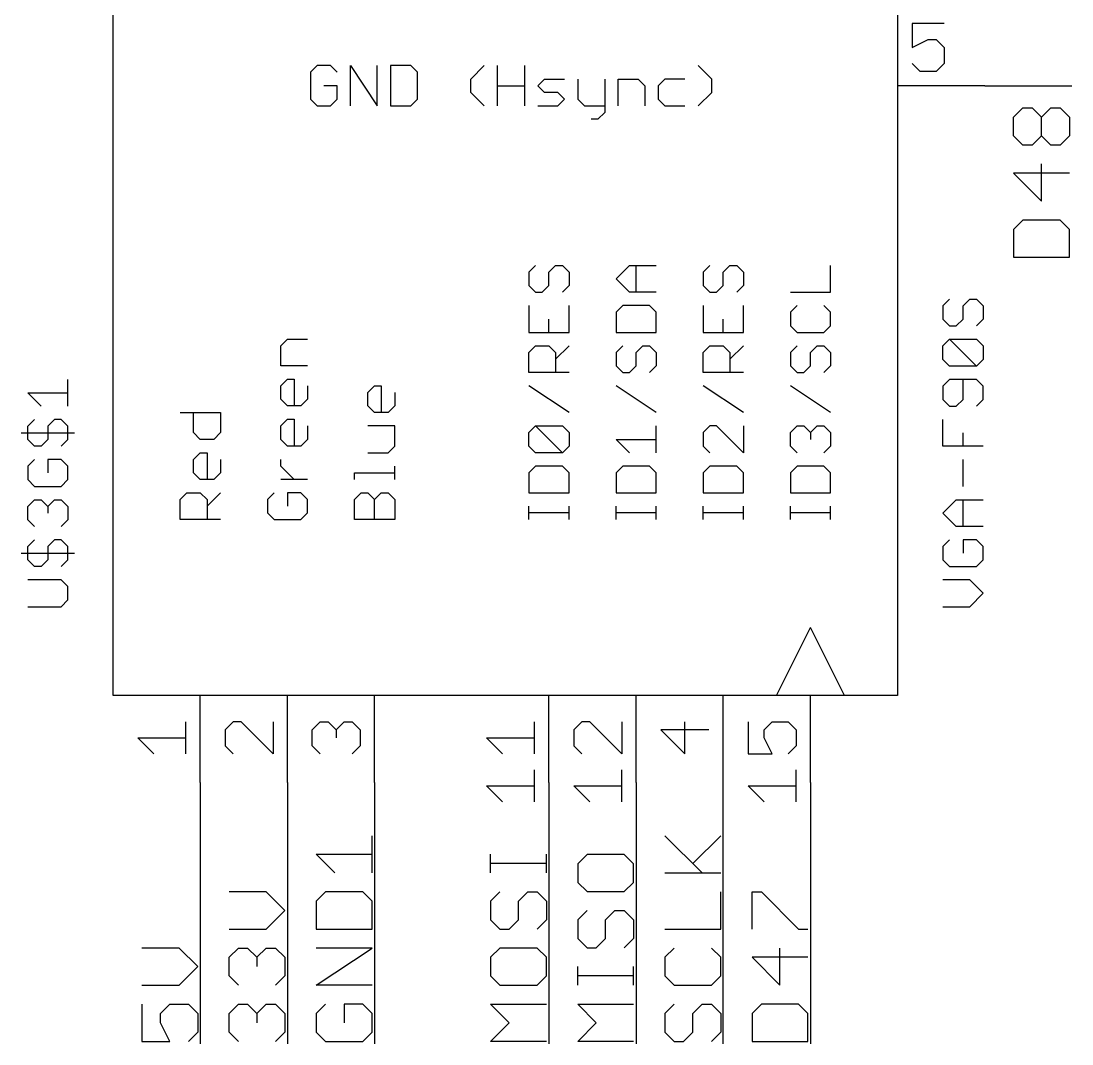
# Model space of a CAD drawing. Extents: x -22 to 134, y -4 to 205.
# Drawn here: x -7.77 to 22.86, y 99.06 to 128.89 of the extents above; entities that cross this region are included whole.
import ezdxf

# ---------------------------------------------------------------- set-up
doc = ezdxf.new("R2010")
doc.units = 0
for name, color, linetype in [('91', 82, 'CONTINUOUS'), ('94', 22, 'CONTINUOUS'), ('95', 253, 'CONTINUOUS'), ('96', 253, 'CONTINUOUS')]:
    doc.layers.add(name, color=color, linetype=linetype)

msp = doc.modelspace()

# ---------------------------------------------------------------- linework, layer by layer
at = {"layer": '91'}
for p, q in [((20.32, 127), (22.86, 127)), ((-2.54, 106.68), (-2.54, 99.06)), ((0, 106.68), (0, 99.06)), ((2.54, 106.68), (2.54, 99.06)), ((7.62, 106.68), (7.62, 99.06)), ((10.16, 106.68), (10.16, 99.06)), ((12.7, 99.06), (12.7, 106.68)), ((15.24, 106.68), (15.24, 99.06))]:
    msp.add_line(p, q, dxfattribs=at)
at = {"layer": '94'}
for p, q in [((-5.08, 109.22), (-5.08, 149.86)), ((17.78, 149.86), (17.78, 109.22)), ((0.8619, 127.5852), (0.667, 127.3903)), ((1.2517, 127.5852), (0.8619, 127.5852)), ((1.4466, 127.3903), (1.2517, 127.5852)), ((1.8364, 126.4158), (1.8364, 127.5852)), ((1.8364, 127.5852), (2.616, 126.4158)), ((2.616, 126.4158), (2.616, 127.5852)), ((3.0058, 127.5852), (3.0058, 126.4158)), ((3.5905, 127.5852), (3.0058, 127.5852)), ((3.7854, 127.3903), (3.5905, 127.5852)), ((5.3446, 127.1954), (5.7344, 127.5852)), ((6.1242, 126.4158), (6.1242, 127.5852)), ((6.9038, 127.5852), (6.9038, 126.4158)), ((12.361, 127.1954), (11.9712, 127.5852)), ((0.667, 127.3903), (0.667, 126.6107)), ((3.7854, 126.6107), (3.7854, 127.3903)), ((5.3446, 126.8056), (5.3446, 127.1954)), ((7.2936, 127.0005), (7.4885, 127.1954)), ((7.4885, 127.1954), (8.0732, 127.1954)), ((8.463, 127.1954), (8.463, 126.6107)), ((9.2426, 127.1954), (9.2426, 126.2209)), ((9.6324, 126.4158), (9.6324, 127.1954)), ((9.6324, 127.1954), (10.2171, 127.1954)), ((10.2171, 127.1954), (10.412, 127.0005)), ((10.9967, 127.1954), (10.8018, 127.0005)), ((11.5814, 127.1954), (10.9967, 127.1954)), ((12.361, 126.8056), (12.361, 127.1954)), ((1.4466, 127.0005), (1.0568, 127.0005)), ((1.4466, 126.6107), (1.4466, 127.0005)), ((5.7344, 126.4158), (5.3446, 126.8056)), ((6.1242, 127.0005), (6.9038, 127.0005)), ((7.4885, 126.8056), (7.2936, 127.0005)), ((7.8783, 126.8056), (7.4885, 126.8056)), ((8.0732, 126.6107), (7.8783, 126.8056)), ((10.412, 127.0005), (10.412, 126.4158)), ((10.8018, 127.0005), (10.8018, 126.6107)), ((11.9712, 126.4158), (12.361, 126.8056)), ((20.32, 127), (17.78, 127)), ((0.667, 126.6107), (0.8619, 126.4158)), ((1.2517, 126.4158), (1.4466, 126.6107)), ((3.5905, 126.4158), (3.7854, 126.6107)), ((7.8783, 126.4158), (8.0732, 126.6107)), ((8.463, 126.6107), (8.6579, 126.4158)), ((10.8018, 126.6107), (10.9967, 126.4158)), ((0.8619, 126.4158), (1.2517, 126.4158)), ((3.0058, 126.4158), (3.5905, 126.4158)), ((7.2936, 126.4158), (7.8783, 126.4158)), ((8.6579, 126.4158), (9.2426, 126.4158)), ((9.2426, 126.2209), (9.0477, 126.026)), ((10.9967, 126.4158), (11.5814, 126.4158)), ((9.0477, 126.026), (8.8528, 126.026)), ((7.2297, 121.757), (7.0348, 121.5621)), ((7.6195, 121.5621), (7.8144, 121.757)), ((7.8144, 121.757), (8.0093, 121.757)), ((8.0093, 121.757), (8.2042, 121.5621)), ((9.5748, 121.3672), (9.9646, 121.757)), ((9.9646, 121.757), (10.7442, 121.757)), ((10.1595, 120.9774), (10.1595, 121.757)), ((12.3097, 121.757), (12.1148, 121.5621)), ((12.6995, 121.5621), (12.8944, 121.757)), ((12.8944, 121.757), (13.0893, 121.757)), ((13.0893, 121.757), (13.2842, 121.5621)), ((15.8242, 120.9774), (15.8242, 121.757)), ((7.0348, 121.5621), (7.0348, 121.1723)), ((7.6195, 121.1723), (7.6195, 121.5621)), ((8.2042, 121.5621), (8.2042, 121.1723)), ((9.9646, 120.9774), (9.5748, 121.3672)), ((12.1148, 121.5621), (12.1148, 121.1723)), ((12.6995, 121.1723), (12.6995, 121.5621)), ((13.2842, 121.5621), (13.2842, 121.1723)), ((7.0348, 121.1723), (7.2297, 120.9774)), ((7.2297, 120.9774), (7.4246, 120.9774)), ((7.4246, 120.9774), (7.6195, 121.1723)), ((8.2042, 121.1723), (8.0093, 120.9774)), ((10.7442, 120.9774), (9.9646, 120.9774)), ((12.1148, 121.1723), (12.3097, 120.9774)), ((12.3097, 120.9774), (12.5046, 120.9774)), ((12.5046, 120.9774), (12.6995, 121.1723)), ((13.2842, 121.1723), (13.0893, 120.9774)), ((14.6548, 120.9774), (15.8242, 120.9774)), ((7.0348, 120.5876), (7.0348, 119.808)), ((8.2042, 119.808), (8.2042, 120.5876)), ((9.7697, 120.5876), (9.5748, 120.3927)), ((9.5748, 120.3927), (9.5748, 119.808)), ((10.5493, 120.5876), (9.7697, 120.5876)), ((10.7442, 120.3927), (10.5493, 120.5876)), ((10.7442, 119.808), (10.7442, 120.3927)), ((12.1148, 120.5876), (12.1148, 119.808)), ((13.2842, 119.808), (13.2842, 120.5876)), ((14.8497, 120.5876), (14.6548, 120.3927)), ((14.6548, 120.3927), (14.6548, 120.0029)), ((15.8242, 120.3927), (15.6293, 120.5876)), ((15.8242, 120.0029), (15.8242, 120.3927)), ((7.6195, 119.808), (7.6195, 120.1978)), ((12.6995, 119.808), (12.6995, 120.1978)), ((7.0348, 119.808), (8.2042, 119.808)), ((9.5748, 119.808), (10.7442, 119.808)), ((12.1148, 119.808), (13.2842, 119.808)), ((14.6548, 120.0029), (14.8497, 119.808)), ((14.8497, 119.808), (15.6293, 119.808)), ((15.6293, 119.808), (15.8242, 120.0029)), ((-0.1954, 119.4182), (-0.0005, 119.6131)), ((-0.0005, 119.6131), (0.5842, 119.6131)), ((-0.1954, 118.8335), (-0.1954, 119.4182)), ((7.0348, 119.2233), (7.2297, 119.4182)), ((7.0348, 118.6386), (7.0348, 119.2233)), ((7.2297, 119.4182), (7.6195, 119.4182)), ((7.6195, 119.4182), (7.8144, 119.2233)), ((7.8144, 119.0284), (8.2042, 119.4182)), ((7.8144, 119.2233), (7.8144, 118.6386)), ((9.7697, 119.4182), (9.5748, 119.2233)), ((9.5748, 119.2233), (9.5748, 118.8335)), ((10.1595, 119.2233), (10.3544, 119.4182)), ((10.1595, 118.8335), (10.1595, 119.2233)), ((10.3544, 119.4182), (10.5493, 119.4182)), ((10.5493, 119.4182), (10.7442, 119.2233)), ((10.7442, 119.2233), (10.7442, 118.8335)), ((12.1148, 119.2233), (12.3097, 119.4182)), ((12.1148, 118.6386), (12.1148, 119.2233)), ((12.3097, 119.4182), (12.6995, 119.4182)), ((12.6995, 119.4182), (12.8944, 119.2233)), ((12.8944, 119.0284), (13.2842, 119.4182)), ((12.8944, 119.2233), (12.8944, 118.6386)), ((14.8497, 119.4182), (14.6548, 119.2233)), ((14.6548, 119.2233), (14.6548, 118.8335)), ((15.2395, 119.2233), (15.4344, 119.4182)), ((15.2395, 118.8335), (15.2395, 119.2233)), ((15.4344, 119.4182), (15.6293, 119.4182)), ((15.6293, 119.4182), (15.8242, 119.2233)), ((15.8242, 119.2233), (15.8242, 118.8335)), ((0.5842, 118.8335), (-0.1954, 118.8335)), ((9.5748, 118.8335), (9.7697, 118.6386)), ((9.9646, 118.6386), (10.1595, 118.8335)), ((10.7442, 118.8335), (10.5493, 118.6386)), ((14.6548, 118.8335), (14.8497, 118.6386)), ((15.0446, 118.6386), (15.2395, 118.8335)), ((15.8242, 118.8335), (15.6293, 118.6386)), ((8.2042, 118.6386), (7.0348, 118.6386)), ((9.7697, 118.6386), (9.9646, 118.6386)), ((13.2842, 118.6386), (12.1148, 118.6386)), ((14.8497, 118.6386), (15.0446, 118.6386)), ((-0.1954, 118.2488), (-0.0005, 118.4437)), ((-0.1954, 117.859), (-0.1954, 118.2488)), ((-0.0005, 118.4437), (0.1944, 118.4437)), ((0.1944, 118.4437), (0.1944, 117.6641)), ((0.5842, 118.2488), (0.5842, 117.859)), ((2.3446, 118.0539), (2.5395, 118.2488)), ((2.5395, 118.2488), (2.7344, 118.2488)), ((2.7344, 118.2488), (2.7344, 117.4692)), ((8.2042, 117.4692), (7.0348, 118.2488)), ((10.7442, 117.4692), (9.5748, 118.2488)), ((13.2842, 117.4692), (12.1148, 118.2488)), ((15.8242, 117.4692), (14.6548, 118.2488)), ((2.3446, 117.6641), (2.3446, 118.0539)), ((3.1242, 118.0539), (3.1242, 117.6641)), ((-0.0005, 117.6641), (-0.1954, 117.859)), ((0.3893, 117.6641), (-0.0005, 117.6641)), ((0.5842, 117.859), (0.3893, 117.6641)), ((2.5395, 117.4692), (2.3446, 117.6641)), ((3.1242, 117.6641), (2.9293, 117.4692)), ((-3.1252, 117.4692), (-1.9558, 117.4692)), ((-2.7354, 116.8845), (-2.7354, 117.4692)), ((-1.9558, 117.4692), (-1.9558, 116.8845)), ((2.9293, 117.4692), (2.5395, 117.4692)), ((-0.1954, 117.0794), (-0.0005, 117.2743)), ((-0.1954, 116.6896), (-0.1954, 117.0794)), ((-0.0005, 117.2743), (0.1944, 117.2743)), ((0.1944, 117.2743), (0.1944, 116.4947)), ((0.5842, 117.0794), (0.5842, 116.6896)), ((3.1242, 117.0794), (2.3446, 117.0794)), ((3.1242, 116.4947), (3.1242, 117.0794)), ((7.0348, 116.8845), (7.2297, 117.0794)), ((7.2297, 117.0794), (8.0093, 117.0794)), ((8.0093, 116.2998), (7.2297, 117.0794)), ((8.0093, 117.0794), (8.2042, 116.8845)), ((10.7442, 116.2998), (10.7442, 117.0794)), ((12.3097, 117.0794), (12.1148, 116.8845)), ((12.5046, 117.0794), (12.3097, 117.0794)), ((13.2842, 116.2998), (12.5046, 117.0794)), ((13.2842, 117.0794), (13.2842, 116.2998)), ((14.6548, 116.8845), (14.8497, 117.0794)), ((14.8497, 117.0794), (15.0446, 117.0794)), ((15.0446, 117.0794), (15.2395, 116.8845)), ((15.2395, 116.8845), (15.4344, 117.0794)), ((15.4344, 117.0794), (15.6293, 117.0794)), ((15.6293, 117.0794), (15.8242, 116.8845)), ((-2.5405, 116.6896), (-2.7354, 116.8845)), ((-2.1507, 116.6896), (-2.5405, 116.6896)), ((-1.9558, 116.8845), (-2.1507, 116.6896)), ((-0.0005, 116.4947), (-0.1954, 116.6896)), ((0.5842, 116.6896), (0.3893, 116.4947)), ((7.0348, 116.4947), (7.0348, 116.8845)), ((8.2042, 116.8845), (8.2042, 116.4947)), ((9.9646, 116.2998), (9.5748, 116.6896)), ((9.5748, 116.6896), (10.7442, 116.6896)), ((12.1148, 116.8845), (12.1148, 116.4947)), ((14.6548, 116.4947), (14.6548, 116.8845)), ((15.2395, 116.8845), (15.2395, 116.6896)), ((15.8242, 116.8845), (15.8242, 116.4947)), ((0.3893, 116.4947), (-0.0005, 116.4947)), ((2.9293, 116.2998), (3.1242, 116.4947)), ((7.2297, 116.2998), (7.0348, 116.4947)), ((8.2042, 116.4947), (8.0093, 116.2998)), ((12.1148, 116.4947), (12.3097, 116.2998)), ((14.8497, 116.2998), (14.6548, 116.4947)), ((15.8242, 116.4947), (15.6293, 116.2998)), ((-2.7354, 116.1049), (-2.5405, 116.2998)), ((-2.7354, 115.7151), (-2.7354, 116.1049)), ((-2.5405, 116.2998), (-2.3456, 116.2998)), ((-2.3456, 116.2998), (-2.3456, 115.5202)), ((-1.9558, 116.1049), (-1.9558, 115.7151)), ((-0.1954, 115.91), (-0.1954, 116.1049)), ((2.3446, 116.2998), (2.9293, 116.2998)), ((8.0093, 116.2998), (7.2297, 116.2998)), ((0.1944, 115.5202), (-0.1954, 115.91)), ((3.1242, 115.5202), (3.1242, 115.91)), ((7.2297, 115.91), (7.0348, 115.7151)), ((8.0093, 115.91), (7.2297, 115.91)), ((8.2042, 115.7151), (8.0093, 115.91)), ((9.7697, 115.91), (9.5748, 115.7151)), ((10.5493, 115.91), (9.7697, 115.91)), ((10.7442, 115.7151), (10.5493, 115.91)), ((12.3097, 115.91), (12.1148, 115.7151)), ((13.0893, 115.91), (12.3097, 115.91)), ((13.2842, 115.7151), (13.0893, 115.91)), ((14.8497, 115.91), (14.6548, 115.7151)), ((15.6293, 115.91), (14.8497, 115.91)), ((15.8242, 115.7151), (15.6293, 115.91)), ((-2.5405, 115.5202), (-2.7354, 115.7151)), ((-2.1507, 115.5202), (-2.5405, 115.5202)), ((-1.9558, 115.7151), (-2.1507, 115.5202)), ((0.5842, 115.5202), (-0.1954, 115.5202)), ((1.9548, 115.5202), (1.9548, 115.7151)), ((1.9548, 115.7151), (3.1242, 115.7151)), ((7.0348, 115.7151), (7.0348, 115.1304)), ((8.2042, 115.1304), (8.2042, 115.7151)), ((9.5748, 115.7151), (9.5748, 115.1304)), ((10.7442, 115.1304), (10.7442, 115.7151)), ((12.1148, 115.7151), (12.1148, 115.1304)), ((13.2842, 115.1304), (13.2842, 115.7151)), ((14.6548, 115.7151), (14.6548, 115.1304)), ((15.8242, 115.1304), (15.8242, 115.7151)), ((-3.1252, 114.9355), (-2.9303, 115.1304)), ((-3.1252, 114.3508), (-3.1252, 114.9355)), ((-2.9303, 115.1304), (-2.5405, 115.1304)), ((-2.5405, 115.1304), (-2.3456, 114.9355)), ((-2.3456, 114.7406), (-1.9558, 115.1304)), ((-2.3456, 114.9355), (-2.3456, 114.3508)), ((-0.3903, 115.1304), (-0.5852, 114.9355)), ((-0.5852, 114.9355), (-0.5852, 114.5457)), ((0.3893, 115.1304), (-0.0005, 115.1304)), ((-0.0005, 115.1304), (-0.0005, 114.7406)), ((0.5842, 114.9355), (0.3893, 115.1304)), ((0.5842, 114.5457), (0.5842, 114.9355)), ((1.9548, 114.9355), (2.1497, 115.1304)), ((1.9548, 114.3508), (1.9548, 114.9355)), ((2.1497, 115.1304), (2.3446, 115.1304)), ((2.3446, 115.1304), (2.5395, 114.9355)), ((2.5395, 114.9355), (2.7344, 115.1304)), ((2.5395, 114.3508), (2.5395, 114.9355)), ((2.7344, 115.1304), (2.9293, 115.1304)), ((2.9293, 115.1304), (3.1242, 114.9355)), ((3.1242, 114.9355), (3.1242, 114.3508)), ((7.0348, 115.1304), (8.2042, 115.1304)), ((9.5748, 115.1304), (10.7442, 115.1304)), ((12.1148, 115.1304), (13.2842, 115.1304)), ((14.6548, 115.1304), (15.8242, 115.1304)), ((-0.5852, 114.5457), (-0.3903, 114.3508)), ((0.3893, 114.3508), (0.5842, 114.5457)), ((7.0348, 114.3508), (7.0348, 114.7406)), ((8.2042, 114.5457), (7.0348, 114.5457)), ((8.2042, 114.3508), (8.2042, 114.7406)), ((9.5748, 114.3508), (9.5748, 114.7406)), ((10.7442, 114.5457), (9.5748, 114.5457)), ((10.7442, 114.3508), (10.7442, 114.7406)), ((12.1148, 114.3508), (12.1148, 114.7406)), ((13.2842, 114.5457), (12.1148, 114.5457)), ((13.2842, 114.3508), (13.2842, 114.7406)), ((14.6548, 114.3508), (14.6548, 114.7406)), ((15.8242, 114.5457), (14.6548, 114.5457)), ((15.8242, 114.3508), (15.8242, 114.7406)), ((-1.9558, 114.3508), (-3.1252, 114.3508)), ((-0.3903, 114.3508), (0.3893, 114.3508)), ((3.1242, 114.3508), (1.9548, 114.3508)), ((14.2494, 109.22), (15.24, 111.2012)), ((16.2306, 109.22), (15.24, 111.2012)), ((17.78, 109.22), (-5.08, 109.22)), ((-2.54, 106.68), (-2.54, 109.22)), ((0, 106.68), (0, 109.22)), ((2.54, 106.68), (2.54, 109.22)), ((7.62, 106.68), (7.62, 109.22)), ((10.16, 106.68), (10.16, 109.22)), ((12.7, 106.68), (12.7, 109.22)), ((15.24, 106.68), (15.24, 109.22))]:
    msp.add_line(p, q, dxfattribs=at)
at = {"layer": '95'}
for p, q in [((19.1312, 128.8173), (18.1991, 128.8173)), ((18.1991, 128.8173), (18.1991, 128.1182)), ((18.1991, 128.1182), (18.6652, 128.3512)), ((18.6652, 128.3512), (18.8982, 128.3512)), ((18.8982, 128.3512), (19.1312, 128.1182)), ((19.1312, 128.1182), (19.1312, 127.6521)), ((18.4321, 127.4191), (18.1991, 127.6521)), ((18.8982, 127.4191), (18.4321, 127.4191)), ((19.1312, 127.6521), (18.8982, 127.4191)), ((21.1568, 126.084), (21.428, 126.3552)), ((21.428, 126.3552), (21.6991, 126.3552)), ((21.6991, 126.3552), (21.9703, 126.084)), ((21.9703, 126.084), (22.2415, 126.3552)), ((22.2415, 126.3552), (22.5126, 126.3552)), ((22.5126, 126.3552), (22.7838, 126.084)), ((21.1568, 125.5417), (21.1568, 126.084)), ((21.9703, 125.5417), (21.9703, 126.084)), ((22.7838, 126.084), (22.7838, 125.5417)), ((21.428, 125.2705), (21.1568, 125.5417)), ((21.6991, 125.2705), (21.428, 125.2705)), ((21.9703, 125.5417), (21.6991, 125.2705)), ((22.2415, 125.2705), (21.9703, 125.5417)), ((22.5126, 125.2705), (22.2415, 125.2705)), ((22.7838, 125.5417), (22.5126, 125.2705)), ((21.9703, 123.6334), (21.9703, 124.718)), ((22.7838, 124.4469), (21.1568, 124.4469)), ((21.1568, 124.4469), (21.9703, 123.6334)), ((21.428, 123.0809), (21.1568, 122.8097)), ((21.1568, 122.8097), (21.1568, 121.9962)), ((22.5126, 123.0809), (21.428, 123.0809)), ((22.7838, 122.8097), (22.5126, 123.0809)), ((22.7838, 121.9962), (22.7838, 122.8097)), ((21.1568, 121.9962), (22.7838, 121.9962)), ((-6.4008, 117.6578), (-6.4008, 118.4374)), ((-7.1804, 117.6578), (-7.5702, 118.0476)), ((-7.5702, 118.0476), (-6.4008, 118.0476)), ((-7.5702, 117.0731), (-7.3753, 117.268)), ((-7.5702, 116.6833), (-7.5702, 117.0731)), ((-6.7906, 117.268), (-6.9855, 117.0731)), ((-6.9855, 117.0731), (-6.9855, 116.6833)), ((-6.5957, 117.268), (-6.7906, 117.268)), ((-6.4008, 117.0731), (-6.5957, 117.268)), ((-6.4008, 116.6833), (-6.4008, 117.0731)), ((-7.7651, 116.8782), (-6.2059, 116.8782)), ((-7.3753, 116.4884), (-7.5702, 116.6833)), ((-6.9855, 116.6833), (-7.1804, 116.4884)), ((-6.5957, 116.4884), (-6.4008, 116.6833)), ((-7.1804, 116.4884), (-7.3753, 116.4884)), ((-7.3753, 116.0986), (-7.5702, 115.9037)), ((-6.5957, 116.0986), (-6.9855, 116.0986)), ((-6.9855, 116.0986), (-6.9855, 115.7088)), ((-6.4008, 115.9037), (-6.5957, 116.0986)), ((-7.5702, 115.9037), (-7.5702, 115.5139)), ((-6.4008, 115.5139), (-6.4008, 115.9037)), ((-7.5702, 115.5139), (-7.3753, 115.319)), ((-6.5957, 115.319), (-6.4008, 115.5139)), ((-7.3753, 115.319), (-6.5957, 115.319)), ((-7.5702, 114.7343), (-7.3753, 114.9292)), ((-7.3753, 114.9292), (-7.1804, 114.9292)), ((-7.1804, 114.9292), (-6.9855, 114.7343)), ((-6.9855, 114.7343), (-6.7906, 114.9292)), ((-6.7906, 114.9292), (-6.5957, 114.9292)), ((-6.5957, 114.9292), (-6.4008, 114.7343)), ((-7.5702, 114.3445), (-7.5702, 114.7343)), ((-6.9855, 114.7343), (-6.9855, 114.5394)), ((-6.4008, 114.7343), (-6.4008, 114.3445)), ((-7.3753, 114.1496), (-7.5702, 114.3445)), ((-6.4008, 114.3445), (-6.5957, 114.1496)), ((-7.5702, 113.5649), (-7.3753, 113.7598)), ((-6.7906, 113.7598), (-6.9855, 113.5649)), ((-6.5957, 113.7598), (-6.7906, 113.7598)), ((-6.4008, 113.5649), (-6.5957, 113.7598)), ((-7.7651, 113.37), (-6.2059, 113.37)), ((-7.5702, 113.1751), (-7.5702, 113.5649)), ((-6.9855, 113.5649), (-6.9855, 113.1751)), ((-6.4008, 113.1751), (-6.4008, 113.5649)), ((-7.3753, 112.9802), (-7.5702, 113.1751)), ((-6.9855, 113.1751), (-7.1804, 112.9802)), ((-6.5957, 112.9802), (-6.4008, 113.1751)), ((-7.1804, 112.9802), (-7.3753, 112.9802)), ((-6.5957, 112.5904), (-7.5702, 112.5904)), ((-6.4008, 112.3955), (-6.5957, 112.5904)), ((-6.4008, 112.0057), (-6.4008, 112.3955)), ((-7.5702, 111.8108), (-6.5957, 111.8108)), ((-6.5957, 111.8108), (-6.4008, 112.0057)), ((-2.9591, 107.5246), (-2.9591, 108.4567)), ((-1.5843, 108.4567), (-1.8173, 108.2237)), ((-1.3512, 108.4567), (-1.5843, 108.4567)), ((-0.4191, 107.5246), (-1.3512, 108.4567)), ((-0.4191, 108.4567), (-0.4191, 107.5246)), ((0.7227, 108.2237), (0.9557, 108.4567)), ((0.9557, 108.4567), (1.1888, 108.4567)), ((1.1888, 108.4567), (1.4218, 108.2237)), ((1.4218, 108.2237), (1.6548, 108.4567)), ((1.6548, 108.4567), (1.8879, 108.4567)), ((1.8879, 108.4567), (2.1209, 108.2237)), ((7.2009, 107.5246), (7.2009, 108.4567)), ((8.5757, 108.4567), (8.3427, 108.2237)), ((8.8088, 108.4567), (8.5757, 108.4567)), ((9.7409, 107.5246), (8.8088, 108.4567)), ((9.7409, 108.4567), (9.7409, 107.5246)), ((11.5818, 107.5246), (11.5818, 108.4567)), ((13.4227, 108.4567), (13.4227, 107.5246)), ((13.8888, 108.2237), (14.1218, 108.4567)), ((14.1218, 108.4567), (14.5879, 108.4567)), ((14.5879, 108.4567), (14.8209, 108.2237)), ((-1.8173, 108.2237), (-1.8173, 107.7577)), ((0.7227, 107.7577), (0.7227, 108.2237)), ((1.4218, 108.2237), (1.4218, 107.9907)), ((2.1209, 108.2237), (2.1209, 107.7577)), ((8.3427, 108.2237), (8.3427, 107.7577)), ((12.2809, 108.2237), (10.8827, 108.2237)), ((10.8827, 108.2237), (11.5818, 107.5246)), ((13.8888, 107.9907), (13.8888, 108.2237)), ((14.8209, 108.2237), (14.8209, 107.7577)), ((-3.8912, 107.5246), (-4.3573, 107.9907)), ((-4.3573, 107.9907), (-2.9591, 107.9907)), ((6.2688, 107.5246), (5.8027, 107.9907)), ((5.8027, 107.9907), (7.2009, 107.9907)), ((14.1218, 107.5246), (13.8888, 107.9907)), ((-1.8173, 107.7577), (-1.5843, 107.5246)), ((0.9557, 107.5246), (0.7227, 107.7577)), ((2.1209, 107.7577), (1.8879, 107.5246)), ((8.3427, 107.7577), (8.5757, 107.5246)), ((13.4227, 107.5246), (14.1218, 107.5246)), ((14.8209, 107.7577), (14.5879, 107.5246)), ((7.2009, 106.1213), (7.2009, 107.0535)), ((9.7409, 106.1213), (9.7409, 107.0535)), ((14.8209, 106.1213), (14.8209, 107.0535)), ((6.2688, 106.1213), (5.8027, 106.5874)), ((5.8027, 106.5874), (7.2009, 106.5874)), ((8.8088, 106.1213), (8.3427, 106.5874)), ((8.3427, 106.5874), (9.7409, 106.5874)), ((13.8888, 106.1213), (13.4227, 106.5874)), ((13.4227, 106.5874), (14.8209, 106.5874)), ((2.4638, 104.0477), (2.4638, 105.1323)), ((12.0815, 104.0477), (10.9968, 105.1323)), ((11.8103, 104.3188), (12.6238, 105.1323)), ((1.3791, 104.0477), (0.8368, 104.59)), ((0.8368, 104.59), (2.4638, 104.59)), ((5.9168, 104.0477), (5.9168, 104.59)), ((7.5438, 104.0477), (7.5438, 104.59)), ((8.728, 104.5866), (8.4568, 104.3154)), ((9.8126, 104.5866), (8.728, 104.5866)), ((10.0838, 104.3154), (9.8126, 104.5866)), ((7.5438, 104.3188), (5.9168, 104.3188)), ((8.4568, 104.3154), (8.4568, 103.7731)), ((10.0838, 103.7731), (10.0838, 104.3154)), ((10.9968, 104.0477), (12.6238, 104.0477)), ((8.4568, 103.7731), (8.728, 103.502)), ((9.8126, 103.502), (10.0838, 103.7731)), ((-0.6185, 103.4952), (-1.7032, 103.4952)), ((-0.0762, 102.9528), (-0.6185, 103.4952)), ((1.108, 103.4952), (0.8368, 103.224)), ((0.8368, 103.224), (0.8368, 102.4105)), ((2.1926, 103.4952), (1.108, 103.4952)), ((2.4638, 103.224), (2.1926, 103.4952)), ((2.4638, 102.4105), (2.4638, 103.224)), ((6.188, 103.4952), (5.9168, 103.224)), ((5.9168, 103.224), (5.9168, 102.6817)), ((6.7303, 103.224), (7.0015, 103.4952)), ((6.7303, 102.6817), (6.7303, 103.224)), ((7.0015, 103.4952), (7.2726, 103.4952)), ((7.2726, 103.4952), (7.5438, 103.224)), ((7.5438, 103.224), (7.5438, 102.6817)), ((8.728, 103.502), (9.8126, 103.502)), ((12.6238, 102.4105), (12.6238, 103.4952)), ((13.5368, 102.4105), (13.5368, 103.4952)), ((13.5368, 103.4952), (13.808, 103.4952)), ((13.808, 103.4952), (14.8926, 102.4105)), ((-0.6185, 102.4105), (-0.0762, 102.9528)), ((8.728, 102.9495), (8.4568, 102.6783)), ((9.2703, 102.6783), (9.5415, 102.9495)), ((9.5415, 102.9495), (9.8126, 102.9495)), ((9.8126, 102.9495), (10.0838, 102.6783)), ((5.9168, 102.6817), (6.188, 102.4105)), ((6.4591, 102.4105), (6.7303, 102.6817)), ((7.5438, 102.6817), (7.2726, 102.4105)), ((8.4568, 102.6783), (8.4568, 102.136)), ((9.2703, 102.136), (9.2703, 102.6783)), ((10.0838, 102.6783), (10.0838, 102.136)), ((-1.7032, 102.4105), (-0.6185, 102.4105)), ((0.8368, 102.4105), (2.4638, 102.4105)), ((6.188, 102.4105), (6.4591, 102.4105)), ((10.9968, 102.4105), (12.6238, 102.4105)), ((14.8926, 102.4105), (15.1638, 102.4105)), ((8.4568, 102.136), (8.728, 101.8648)), ((8.9991, 101.8648), (9.2703, 102.136)), ((10.0838, 102.136), (9.8126, 101.8648)), ((-3.1585, 101.858), (-4.2432, 101.858)), ((-2.6162, 101.3157), (-3.1585, 101.858)), ((-1.7032, 101.5868), (-1.432, 101.858)), ((-1.432, 101.858), (-1.1609, 101.858)), ((-1.1609, 101.858), (-0.8897, 101.5868)), ((-0.8897, 101.5868), (-0.6185, 101.858)), ((-0.6185, 101.858), (-0.3474, 101.858)), ((-0.3474, 101.858), (-0.0762, 101.5868)), ((0.8368, 100.7734), (2.4638, 101.858)), ((2.4638, 101.858), (0.8368, 101.858)), ((6.188, 101.858), (5.9168, 101.5868)), ((7.2726, 101.858), (6.188, 101.858)), ((7.5438, 101.5868), (7.2726, 101.858)), ((8.728, 101.8648), (8.9991, 101.8648)), ((11.268, 101.858), (10.9968, 101.5868)), ((12.6238, 101.5868), (12.3526, 101.858)), ((14.3503, 100.7734), (14.3503, 101.858)), ((-1.7032, 101.0445), (-1.7032, 101.5868)), ((-0.8897, 101.5868), (-0.8897, 101.3157)), ((-0.0762, 101.5868), (-0.0762, 101.0445)), ((5.9168, 101.5868), (5.9168, 101.0445)), ((7.5438, 101.0445), (7.5438, 101.5868)), ((10.9968, 101.5868), (10.9968, 101.0445)), ((12.6238, 101.0445), (12.6238, 101.5868)), ((15.1638, 101.5868), (13.5368, 101.5868)), ((13.5368, 101.5868), (14.3503, 100.7734)), ((-3.1585, 100.7734), (-2.6162, 101.3157)), ((8.4568, 100.7734), (8.4568, 101.3157)), ((10.0838, 100.7734), (10.0838, 101.3157)), ((-4.2432, 100.7734), (-3.1585, 100.7734)), ((-1.432, 100.7734), (-1.7032, 101.0445)), ((-0.0762, 101.0445), (-0.3474, 100.7734)), ((2.4638, 100.7734), (0.8368, 100.7734)), ((5.9168, 101.0445), (6.188, 100.7734)), ((6.188, 100.7734), (7.2726, 100.7734)), ((7.2726, 100.7734), (7.5438, 101.0445)), ((10.0838, 101.0445), (8.4568, 101.0445)), ((10.9968, 101.0445), (11.268, 100.7734)), ((11.268, 100.7734), (12.3526, 100.7734)), ((12.3526, 100.7734), (12.6238, 101.0445)), ((-4.2432, 100.2209), (-4.2432, 99.1362)), ((-3.7009, 99.9497), (-3.4297, 100.2209)), ((-3.4297, 100.2209), (-2.8874, 100.2209)), ((-2.8874, 100.2209), (-2.6162, 99.9497)), ((-1.7032, 99.9497), (-1.432, 100.2209)), ((-1.432, 100.2209), (-1.1609, 100.2209)), ((-1.1609, 100.2209), (-0.8897, 99.9497)), ((-0.8897, 99.9497), (-0.6185, 100.2209)), ((-0.6185, 100.2209), (-0.3474, 100.2209)), ((-0.3474, 100.2209), (-0.0762, 99.9497)), ((1.108, 100.2209), (0.8368, 99.9497)), ((2.1926, 100.2209), (1.6503, 100.2209)), ((1.6503, 100.2209), (1.6503, 99.6785)), ((2.4638, 99.9497), (2.1926, 100.2209)), ((6.4591, 99.6785), (5.9168, 100.2209)), ((5.9168, 100.2209), (7.5438, 100.2209)), ((8.9991, 99.6785), (8.4568, 100.2209)), ((8.4568, 100.2209), (10.0838, 100.2209)), ((11.268, 100.2209), (10.9968, 99.9497)), ((11.8103, 99.9497), (12.0815, 100.2209)), ((12.0815, 100.2209), (12.3526, 100.2209)), ((12.3526, 100.2209), (12.6238, 99.9497)), ((13.808, 100.2209), (13.5368, 99.9497)), ((14.8926, 100.2209), (13.808, 100.2209)), ((15.1638, 99.9497), (14.8926, 100.2209)), ((-3.7009, 99.6785), (-3.7009, 99.9497)), ((-2.6162, 99.9497), (-2.6162, 99.4074)), ((-1.7032, 99.4074), (-1.7032, 99.9497)), ((-0.8897, 99.9497), (-0.8897, 99.6785)), ((-0.0762, 99.9497), (-0.0762, 99.4074)), ((0.8368, 99.9497), (0.8368, 99.4074)), ((2.4638, 99.4074), (2.4638, 99.9497)), ((10.9968, 99.9497), (10.9968, 99.4074)), ((11.8103, 99.4074), (11.8103, 99.9497)), ((12.6238, 99.9497), (12.6238, 99.4074)), ((13.5368, 99.9497), (13.5368, 99.1362)), ((15.1638, 99.1362), (15.1638, 99.9497)), ((-3.4297, 99.1362), (-3.7009, 99.6785)), ((5.9168, 99.1362), (6.4591, 99.6785)), ((8.4568, 99.1362), (8.9991, 99.6785)), ((-2.6162, 99.4074), (-2.8874, 99.1362)), ((-1.432, 99.1362), (-1.7032, 99.4074)), ((-0.0762, 99.4074), (-0.3474, 99.1362)), ((0.8368, 99.4074), (1.108, 99.1362)), ((2.1926, 99.1362), (2.4638, 99.4074)), ((10.9968, 99.4074), (11.268, 99.1362)), ((11.5391, 99.1362), (11.8103, 99.4074)), ((12.6238, 99.4074), (12.3526, 99.1362)), ((-4.2432, 99.1362), (-3.4297, 99.1362)), ((1.108, 99.1362), (2.1926, 99.1362)), ((7.5438, 99.1362), (5.9168, 99.1362)), ((10.0838, 99.1362), (8.4568, 99.1362)), ((11.268, 99.1362), (11.5391, 99.1362)), ((13.5368, 99.1362), (15.1638, 99.1362))]:
    msp.add_line(p, q, dxfattribs=at)
at = {"layer": '96'}
for p, q in [((19.2947, 120.7762), (19.0998, 120.5813)), ((19.6845, 120.5813), (19.8794, 120.7762)), ((19.8794, 120.7762), (20.0743, 120.7762)), ((20.0743, 120.7762), (20.2692, 120.5813)), ((19.0998, 120.5813), (19.0998, 120.1915)), ((19.6845, 120.1915), (19.6845, 120.5813)), ((20.2692, 120.5813), (20.2692, 120.1915)), ((19.0998, 120.1915), (19.2947, 119.9966)), ((19.4896, 119.9966), (19.6845, 120.1915)), ((20.2692, 120.1915), (20.0743, 119.9966)), ((19.2947, 119.9966), (19.4896, 119.9966)), ((19.0998, 119.4119), (19.2947, 119.6068)), ((19.2947, 119.6068), (20.0743, 119.6068)), ((20.0743, 118.8272), (19.2947, 119.6068)), ((20.0743, 119.6068), (20.2692, 119.4119)), ((19.0998, 119.0221), (19.0998, 119.4119)), ((20.2692, 119.4119), (20.2692, 119.0221)), ((19.2947, 118.8272), (19.0998, 119.0221)), ((20.0743, 118.8272), (19.2947, 118.8272)), ((20.2692, 119.0221), (20.0743, 118.8272)), ((19.2947, 118.4374), (19.0998, 118.2425)), ((19.0998, 118.2425), (19.0998, 117.8527)), ((20.0743, 118.4374), (19.2947, 118.4374)), ((19.6845, 117.8527), (19.6845, 118.4374)), ((20.2692, 118.2425), (20.0743, 118.4374)), ((20.2692, 117.8527), (20.2692, 118.2425)), ((19.0998, 117.8527), (19.2947, 117.6578)), ((19.2947, 117.6578), (19.4896, 117.6578)), ((19.4896, 117.6578), (19.6845, 117.8527)), ((20.0743, 117.6578), (20.2692, 117.8527)), ((19.0998, 116.4884), (19.0998, 117.268)), ((19.6845, 116.4884), (19.6845, 116.8782)), ((20.2692, 116.4884), (19.0998, 116.4884)), ((19.6845, 115.319), (19.6845, 116.0986)), ((19.0998, 114.5394), (19.4896, 114.9292)), ((19.4896, 114.9292), (20.2692, 114.9292)), ((19.6845, 114.1496), (19.6845, 114.9292)), ((19.4896, 114.1496), (19.0998, 114.5394)), ((20.2692, 114.1496), (19.4896, 114.1496)), ((19.2947, 113.7598), (19.0998, 113.5649)), ((20.0743, 113.7598), (19.6845, 113.7598)), ((19.6845, 113.7598), (19.6845, 113.37)), ((20.2692, 113.5649), (20.0743, 113.7598)), ((19.0998, 113.5649), (19.0998, 113.1751)), ((20.2692, 113.1751), (20.2692, 113.5649)), ((19.0998, 113.1751), (19.2947, 112.9802)), ((20.0743, 112.9802), (20.2692, 113.1751)), ((19.2947, 112.9802), (20.0743, 112.9802)), ((19.8794, 112.5904), (19.0998, 112.5904)), ((20.2692, 112.2006), (19.8794, 112.5904)), ((19.8794, 111.8108), (20.2692, 112.2006)), ((19.0998, 111.8108), (19.8794, 111.8108))]:
    msp.add_line(p, q, dxfattribs=at)

doc.saveas('drawing.dxf')
